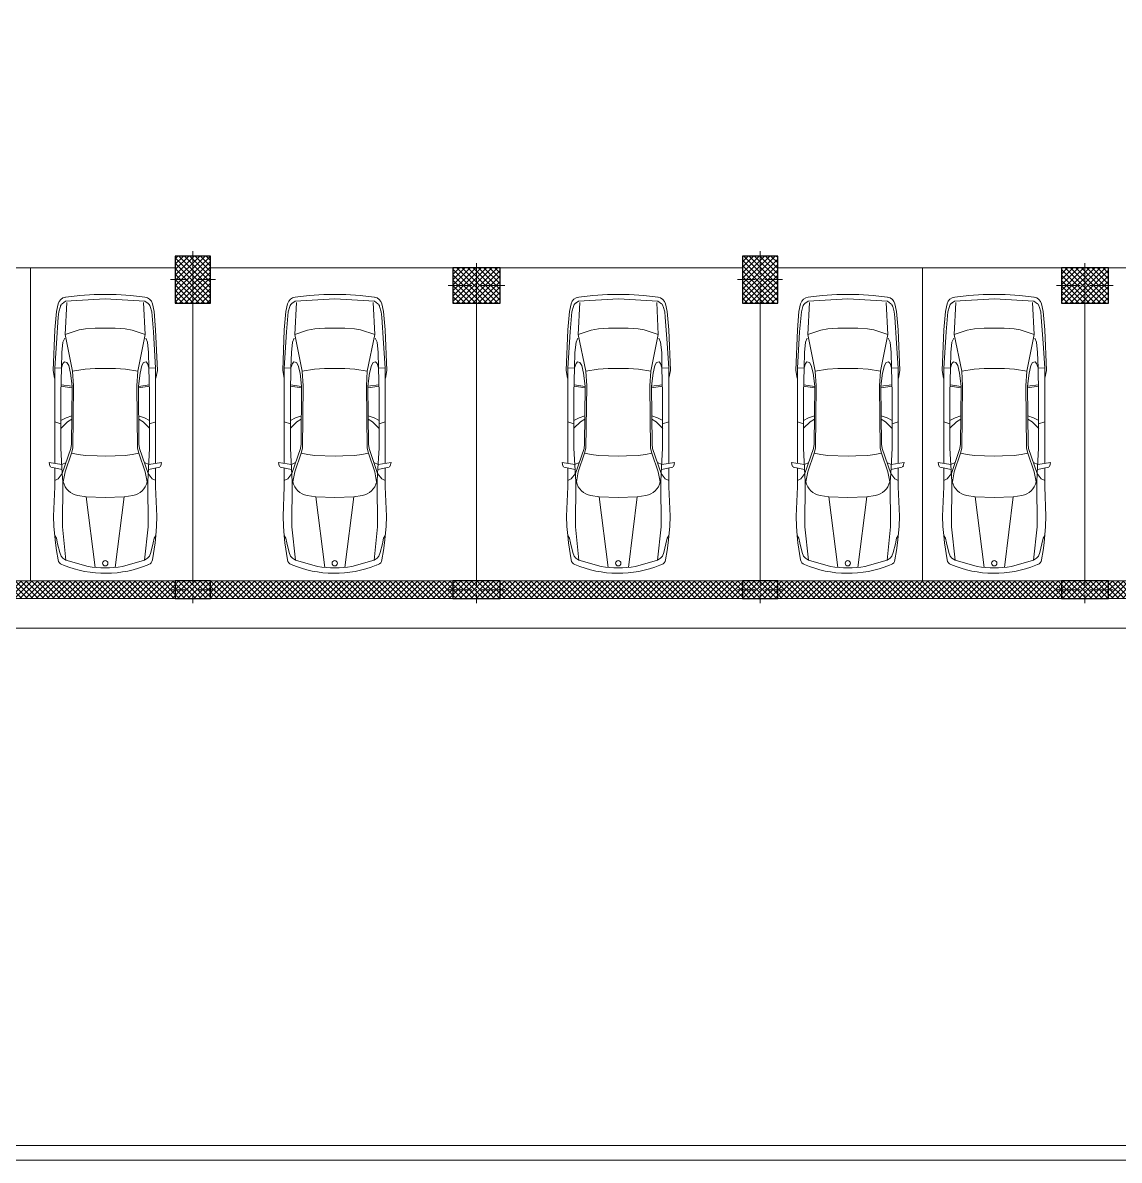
# Model space of a CAD drawing. Header units: millimetres. Extents: x 533892 to 593342, y -930649 to -888599.
# Drawn here: x 554285 to 572846, y -930649 to -911390 of the extents above; entities that cross this region are included whole.
import ezdxf

# ---------------------------------------------------------------- set-up
doc = ezdxf.new("R2010")
doc.units = ezdxf.units.MM
doc.header["$MEASUREMENT"] = 0
doc.layers.add('2D Drafting - General_Pen_No__1', color=7, linetype='Continuous', lineweight=13)
doc.layers.add('Structural - Bearing_Pen_No__1', color=7, linetype='Continuous', lineweight=13)
for name, color, linetype, lineweight, true_color in [('aaa mobilje_Pen_No__61', 251, 'Continuous', 20, 0x6a6a6a), ('Drawing & Figure_Pen_No__90', 132, 'Continuous', 20, 0x00bfbf), ('Structural - Bearing_Pen_No__48', 14, 'Continuous', 25, 0xa80f02), ('Structural - Bearing_Pen_No__61', 251, 'Continuous', 20, 0x6a6a6a)]:
    doc.layers.add(name, color=color, linetype=linetype, lineweight=lineweight, true_color=true_color)
doc.layers.add('Structural - Bearing', color=7, linetype='Continuous')
pattern_1 = [(45, (0, 0), (-45.961939, 45.961939), []), (135, (0, 0), (45.961939, 45.961939), [])]

# ---------------------------------------------------------------- blocks, each defined once
blk = doc.blocks.new('Slab_1', base_point=(539566, -895640))
at = {"layer": 'Structural - Bearing_Pen_No__1', "color": 7, "linetype": 'Continuous', "lineweight": 13, "flags": 128}
blk.add_lwpolyline([(539566, -895640), (584466, -895640), (584466, -921640), (539566, -921640)], close=True, dxfattribs=at)
blk = doc.blocks.new('Wall_10', base_point=(539566, -921140))
at = {"layer": 'Structural - Bearing_Pen_No__61', "linetype": 'Continuous', "lineweight": 20, "true_color": 0x6a6a6a}
h = blk.add_hatch(dxfattribs=at)
h.set_pattern_fill('CONCRETE_BLOCK', color=251, style=0, pattern_type=2)
h.set_pattern_definition(pattern_1)
h.paths.add_polyline_path([(552066, -920840), (552066, -921140), (556866, -921140), (556866, -920840)])
h = blk.add_hatch(dxfattribs=at)
h.set_pattern_fill('CONCRETE_BLOCK', color=251, style=0, pattern_type=2)
h.set_pattern_definition(pattern_1)
h.paths.add_polyline_path([(557466, -920840), (557466, -921140), (561566, -921140), (561566, -920840)])
h = blk.add_hatch(dxfattribs=at)
h.set_pattern_fill('CONCRETE_BLOCK', color=251, style=0, pattern_type=2)
h.set_pattern_definition(pattern_1)
h.paths.add_polyline_path([(562366, -920840), (562366, -921140), (566466, -921140), (566466, -920840)])
h = blk.add_hatch(dxfattribs=at)
h.set_pattern_fill('CONCRETE_BLOCK', color=251, style=0, pattern_type=2)
h.set_pattern_definition(pattern_1)
h.paths.add_polyline_path([(567066, -920840), (567066, -921140), (571866, -921140), (571866, -920840)])
h = blk.add_hatch(dxfattribs=at)
h.set_pattern_fill('CONCRETE_BLOCK', color=251, style=0, pattern_type=2)
h.set_pattern_definition(pattern_1)
h.paths.add_polyline_path([(572666, -920840), (572666, -921140), (577816, -921140), (577816, -920840)])
at = {"layer": 'Structural - Bearing_Pen_No__1', "color": 7, "linetype": 'Continuous', "lineweight": 13, "flags": 128}
for points in [[(584066, -920840), (539866, -920840)], [(539566, -921140), (584366, -921140)]]:
    blk.add_lwpolyline(points, dxfattribs=at)
blk = doc.blocks.new('Column_12', base_point=(561966, -920990))
at = {"layer": 'Structural - Bearing', "linetype": 'Continuous', "lineweight": 0, "true_color": 0x000000}
h = blk.add_hatch(dxfattribs=at)
h.set_pattern_fill('CONCRETE_BLOCK', color=18, style=0, pattern_type=2)
h.set_pattern_definition(pattern_1)
h.paths.add_polyline_path([(561566, -921140), (562366, -921140), (562366, -920840), (561566, -920840)])
at = {"layer": 'Structural - Bearing_Pen_No__1', "color": 7, "linetype": 'Continuous', "lineweight": 13}
for p, q in [((561966, -920910), (561966, -920760)), ((561886, -920990), (561486, -920990)), ((561966, -921070), (561966, -921220)), ((562046, -920990), (562446, -920990))]:
    blk.add_line(p, q, dxfattribs=at)
blk.add_point((561966, -920990), dxfattribs=at)
at = {"layer": 'Structural - Bearing_Pen_No__48', "color": 14, "linetype": 'Continuous', "lineweight": 25, "true_color": 0xa80f02, "flags": 128}
blk.add_lwpolyline([(561566, -921140), (562366, -921140), (562366, -920840), (561566, -920840)], close=True, dxfattribs=at)
blk = doc.blocks.new('Column_14', base_point=(572266, -920990))
at = {"layer": 'Structural - Bearing', "linetype": 'Continuous', "lineweight": 0, "true_color": 0x000000}
h = blk.add_hatch(dxfattribs=at)
h.set_pattern_fill('CONCRETE_BLOCK', color=18, style=0, pattern_type=2)
h.set_pattern_definition(pattern_1)
h.paths.add_polyline_path([(571866, -921140), (572666, -921140), (572666, -920840), (571866, -920840)])
at = {"layer": 'Structural - Bearing_Pen_No__1', "color": 7, "linetype": 'Continuous', "lineweight": 13}
for p, q in [((572266, -920910), (572266, -920760)), ((572186, -920990), (571786, -920990)), ((572266, -921070), (572266, -921220)), ((572346, -920990), (572746, -920990))]:
    blk.add_line(p, q, dxfattribs=at)
blk.add_point((572266, -920990), dxfattribs=at)
at = {"layer": 'Structural - Bearing_Pen_No__48', "color": 14, "linetype": 'Continuous', "lineweight": 25, "true_color": 0xa80f02, "flags": 128}
blk.add_lwpolyline([(571866, -921140), (572666, -921140), (572666, -920840), (571866, -920840)], close=True, dxfattribs=at)
blk = doc.blocks.new('Column_15', base_point=(566766, -920990))
at = {"layer": 'Structural - Bearing', "linetype": 'Continuous', "lineweight": 0, "true_color": 0x000000}
h = blk.add_hatch(dxfattribs=at)
h.set_pattern_fill('CONCRETE_BLOCK', color=18, style=0, pattern_type=2)
h.set_pattern_definition(pattern_1)
h.paths.add_polyline_path([(566466, -921140), (567066, -921140), (567066, -920840), (566466, -920840)])
at = {"layer": 'Structural - Bearing_Pen_No__1', "color": 7, "linetype": 'Continuous', "lineweight": 13}
for p, q in [((566766, -920910), (566766, -920760)), ((566686, -920990), (566386, -920990)), ((566766, -921070), (566766, -921220)), ((566846, -920990), (567146, -920990))]:
    blk.add_line(p, q, dxfattribs=at)
blk.add_point((566766, -920990), dxfattribs=at)
at = {"layer": 'Structural - Bearing_Pen_No__48', "color": 14, "linetype": 'Continuous', "lineweight": 25, "true_color": 0xa80f02, "flags": 128}
blk.add_lwpolyline([(566466, -921140), (567066, -921140), (567066, -920840), (566466, -920840)], close=True, dxfattribs=at)
blk = doc.blocks.new('Column_16', base_point=(557166, -920990))
at = {"layer": 'Structural - Bearing', "linetype": 'Continuous', "lineweight": 0, "true_color": 0x000000}
h = blk.add_hatch(dxfattribs=at)
h.set_pattern_fill('CONCRETE_BLOCK', color=18, style=0, pattern_type=2)
h.set_pattern_definition(pattern_1)
h.paths.add_polyline_path([(556866, -921140), (557466, -921140), (557466, -920840), (556866, -920840)])
at = {"layer": 'Structural - Bearing_Pen_No__1', "color": 7, "linetype": 'Continuous', "lineweight": 13}
for p, q in [((557166, -920910), (557166, -920760)), ((557086, -920990), (556786, -920990)), ((557166, -921070), (557166, -921220)), ((557246, -920990), (557546, -920990))]:
    blk.add_line(p, q, dxfattribs=at)
blk.add_point((557166, -920990), dxfattribs=at)
at = {"layer": 'Structural - Bearing_Pen_No__48', "color": 14, "linetype": 'Continuous', "lineweight": 25, "true_color": 0xa80f02, "flags": 128}
blk.add_lwpolyline([(556866, -921140), (557466, -921140), (557466, -920840), (556866, -920840)], close=True, dxfattribs=at)
blk = doc.blocks.new('Column_19', base_point=(572266, -915840))
at = {"layer": 'Structural - Bearing', "linetype": 'Continuous', "lineweight": 0, "true_color": 0x000000}
h = blk.add_hatch(dxfattribs=at)
h.set_pattern_fill('CONCRETE_BLOCK', color=18, style=0, pattern_type=2)
h.set_pattern_definition(pattern_1)
h.paths.add_polyline_path([(571866, -916140), (572666, -916140), (572666, -915540), (571866, -915540)])
at = {"layer": 'Structural - Bearing_Pen_No__1', "color": 7, "linetype": 'Continuous', "lineweight": 13}
for p, q in [((572266, -915760), (572266, -915460)), ((572186, -915840), (571786, -915840)), ((572266, -915920), (572266, -916220)), ((572346, -915840), (572746, -915840))]:
    blk.add_line(p, q, dxfattribs=at)
blk.add_point((572266, -915840), dxfattribs=at)
at = {"layer": 'Structural - Bearing_Pen_No__48', "color": 14, "linetype": 'Continuous', "lineweight": 25, "true_color": 0xa80f02, "flags": 128}
blk.add_lwpolyline([(571866, -916140), (572666, -916140), (572666, -915540), (571866, -915540)], close=True, dxfattribs=at)
blk = doc.blocks.new('Column_23', base_point=(557166, -915740))
at = {"layer": 'Structural - Bearing', "linetype": 'Continuous', "lineweight": 0, "true_color": 0x000000}
h = blk.add_hatch(dxfattribs=at)
h.set_pattern_fill('CONCRETE_BLOCK', color=18, style=0, pattern_type=2)
h.set_pattern_definition(pattern_1)
h.paths.add_polyline_path([(556866, -916140), (557466, -916140), (557466, -915340), (556866, -915340)])
at = {"layer": 'Structural - Bearing_Pen_No__1', "color": 7, "linetype": 'Continuous', "lineweight": 13}
for p, q in [((557166, -915660), (557166, -915260)), ((557086, -915740), (556786, -915740)), ((557246, -915740), (557546, -915740)), ((557166, -915820), (557166, -916220))]:
    blk.add_line(p, q, dxfattribs=at)
blk.add_point((557166, -915740), dxfattribs=at)
at = {"layer": 'Structural - Bearing_Pen_No__48', "color": 14, "linetype": 'Continuous', "lineweight": 25, "true_color": 0xa80f02, "flags": 128}
blk.add_lwpolyline([(556866, -916140), (557466, -916140), (557466, -915340), (556866, -915340)], close=True, dxfattribs=at)
blk = doc.blocks.new('Column_24', base_point=(566766, -915740))
at = {"layer": 'Structural - Bearing', "linetype": 'Continuous', "lineweight": 0, "true_color": 0x000000}
h = blk.add_hatch(dxfattribs=at)
h.set_pattern_fill('CONCRETE_BLOCK', color=18, style=0, pattern_type=2)
h.set_pattern_definition(pattern_1)
h.paths.add_polyline_path([(566466, -916140), (567066, -916140), (567066, -915340), (566466, -915340)])
at = {"layer": 'Structural - Bearing_Pen_No__1', "color": 7, "linetype": 'Continuous', "lineweight": 13}
for p, q in [((566766, -915660), (566766, -915260)), ((566686, -915740), (566386, -915740)), ((566846, -915740), (567146, -915740)), ((566766, -915820), (566766, -916220))]:
    blk.add_line(p, q, dxfattribs=at)
blk.add_point((566766, -915740), dxfattribs=at)
at = {"layer": 'Structural - Bearing_Pen_No__48', "color": 14, "linetype": 'Continuous', "lineweight": 25, "true_color": 0xa80f02, "flags": 128}
blk.add_lwpolyline([(566466, -916140), (567066, -916140), (567066, -915340), (566466, -915340)], close=True, dxfattribs=at)
blk = doc.blocks.new('Column_26', base_point=(561966, -915840))
at = {"layer": 'Structural - Bearing', "linetype": 'Continuous', "lineweight": 0, "true_color": 0x000000}
h = blk.add_hatch(dxfattribs=at)
h.set_pattern_fill('CONCRETE_BLOCK', color=18, style=0, pattern_type=2)
h.set_pattern_definition(pattern_1)
h.paths.add_polyline_path([(561566, -916140), (562366, -916140), (562366, -915540), (561566, -915540)])
at = {"layer": 'Structural - Bearing_Pen_No__1', "color": 7, "linetype": 'Continuous', "lineweight": 13}
for p, q in [((561966, -915760), (561966, -915460)), ((561886, -915840), (561486, -915840)), ((561966, -915920), (561966, -916220)), ((562046, -915840), (562446, -915840))]:
    blk.add_line(p, q, dxfattribs=at)
blk.add_point((561966, -915840), dxfattribs=at)
at = {"layer": 'Structural - Bearing_Pen_No__48', "color": 14, "linetype": 'Continuous', "lineweight": 25, "true_color": 0xa80f02, "flags": 128}
blk.add_lwpolyline([(561566, -916140), (562366, -916140), (562366, -915540), (561566, -915540)], close=True, dxfattribs=at)

msp = doc.modelspace()

# ---------------------------------------------------------------- linework, layer by layer
at = {"layer": '2D Drafting - General_Pen_No__1', "color": 7, "linetype": 'Continuous', "lineweight": 13, "flags": 128}
for points in [[(533892, -930649), (593342, -930649), (593342, -888599), (533892, -888599)], [(593092, -888849), (534892, -888849), (534892, -930399), (593092, -930399)]]:
    msp.add_lwpolyline(points, close=True, dxfattribs=at)
at = {"layer": 'aaa mobilje_Pen_No__61', "color": 251, "linetype": 'Continuous', "lineweight": 20, "true_color": 0x6a6a6a}
for p, q in [((554856, -916281), (554883, -916152)), ((554951, -916148), (555010, -916105)), ((555032, -916124), (555005, -916671)), ((555010, -916105), (555679, -916065)), ((555014, -916034), (555250, -916008)), ((555250, -916008), (555496, -915994)), ((555496, -915994), (555682, -915990)), ((555679, -916065), (556353, -916105)), ((555682, -915990), (555868, -915994)), ((555868, -915994), (556114, -916008)), ((556114, -916008), (556350, -916034)), ((556359, -916671), (556331, -916124)), ((556353, -916105), (556409, -916144)), ((556479, -916148), (556508, -916281)), ((558769, -916148), (558740, -916281)), ((558895, -916105), (558839, -916144)), ((558889, -916671), (558917, -916124)), ((559569, -916065), (558895, -916105)), ((559134, -916008), (558898, -916034)), ((559381, -915994), (559134, -916008)), ((559566, -915990), (559381, -915994)), ((559752, -915994), (559566, -915990)), ((560238, -916105), (559569, -916065)), ((559999, -916008), (559752, -915994)), ((560234, -916034), (559999, -916008)), ((560216, -916124), (560243, -916671)), ((560297, -916148), (560238, -916105)), ((560392, -916281), (560365, -916152)), ((563569, -916148), (563540, -916281)), ((563695, -916105), (563639, -916144)), ((563689, -916671), (563717, -916124)), ((564369, -916065), (563695, -916105)), ((563934, -916008), (563698, -916034)), ((564181, -915994), (563934, -916008)), ((564366, -915990), (564181, -915994)), ((564552, -915994), (564366, -915990)), ((565038, -916105), (564369, -916065)), ((564799, -916008), (564552, -915994)), ((565034, -916034), (564799, -916008)), ((565016, -916124), (565043, -916671)), ((565097, -916148), (565038, -916105)), ((565192, -916281), (565165, -916152)), ((567453, -916148), (567425, -916281)), ((567580, -916105), (567523, -916144)), ((567574, -916671), (567601, -916124)), ((568254, -916065), (567580, -916105)), ((567819, -916008), (567583, -916034)), ((568065, -915994), (567819, -916008)), ((568251, -915990), (568065, -915994)), ((568437, -915994), (568251, -915990)), ((568922, -916105), (568254, -916065)), ((568683, -916008), (568437, -915994)), ((568919, -916034), (568683, -916008)), ((568900, -916124), (568928, -916671)), ((568982, -916148), (568922, -916105)), ((569077, -916281), (569049, -916152)), ((569933, -916148), (569905, -916281)), ((570059, -916105), (570003, -916144)), ((570054, -916671), (570081, -916124)), ((570734, -916065), (570059, -916105)), ((570299, -916008), (570063, -916034)), ((570545, -915994), (570299, -916008)), ((570731, -915990), (570545, -915994)), ((570917, -915994), (570731, -915990)), ((571402, -916105), (570734, -916065)), ((571163, -916008), (570917, -915994)), ((571399, -916034), (571163, -916008)), ((571380, -916124), (571408, -916671)), ((571462, -916148), (571402, -916105)), ((571557, -916281), (571529, -916152)), ((554829, -916592), (554856, -916281)), ((554886, -916376), (554895, -916287)), ((554895, -916287), (554922, -916194)), ((556442, -916194), (556468, -916287)), ((556468, -916287), (556497, -916623)), ((556508, -916281), (556535, -916592)), ((558740, -916281), (558713, -916592)), ((558780, -916287), (558751, -916623)), ((558806, -916194), (558780, -916287)), ((560353, -916287), (560326, -916194)), ((560362, -916376), (560353, -916287)), ((560420, -916592), (560392, -916281)), ((563540, -916281), (563513, -916592)), ((563580, -916287), (563551, -916623)), ((563606, -916194), (563580, -916287)), ((565153, -916287), (565126, -916194)), ((565162, -916376), (565153, -916287)), ((565220, -916592), (565192, -916281)), ((567425, -916281), (567398, -916592)), ((567465, -916287), (567435, -916623)), ((567491, -916194), (567465, -916287)), ((569037, -916287), (569011, -916194)), ((569046, -916376), (569037, -916287)), ((569104, -916592), (569077, -916281)), ((569905, -916281), (569878, -916592)), ((569944, -916287), (569915, -916623)), ((569971, -916194), (569944, -916287)), ((571517, -916287), (571490, -916194)), ((571526, -916376), (571517, -916287)), ((571584, -916592), (571557, -916281)), ((554856, -916815), (554886, -916376)), ((560392, -916815), (560362, -916376)), ((565192, -916815), (565162, -916376)), ((569077, -916815), (569046, -916376)), ((571557, -916815), (571526, -916376)), ((554800, -917276), (554829, -916592)), ((555243, -916591), (555005, -916671)), ((555005, -916671), (555130, -917289)), ((555346, -916575), (555243, -916591)), ((555513, -916562), (555346, -916575)), ((555678, -916559), (555513, -916562)), ((555851, -916562), (555678, -916559)), ((556017, -916575), (555851, -916562)), ((556140, -916598), (556017, -916575)), ((556359, -916671), (556140, -916598)), ((556234, -917289), (556359, -916671)), ((556497, -916623), (556535, -917239)), ((556535, -916592), (556564, -917276)), ((558713, -916592), (558685, -917276)), ((558751, -916623), (558713, -917239)), ((558889, -916671), (559108, -916598)), ((559015, -917289), (558889, -916671)), ((559108, -916598), (559231, -916575)), ((559231, -916575), (559398, -916562)), ((559398, -916562), (559570, -916559)), ((559570, -916559), (559735, -916562)), ((559735, -916562), (559902, -916575)), ((559902, -916575), (560005, -916591)), ((560005, -916591), (560243, -916671)), ((560243, -916671), (560118, -917289)), ((560448, -917276), (560420, -916592)), ((563513, -916592), (563485, -917276)), ((563551, -916623), (563513, -917239)), ((563689, -916671), (563908, -916598)), ((563815, -917289), (563689, -916671)), ((563908, -916598), (564031, -916575)), ((564031, -916575), (564198, -916562)), ((564198, -916562), (564370, -916559)), ((564370, -916559), (564535, -916562)), ((564535, -916562), (564702, -916575)), ((564702, -916575), (564805, -916591)), ((564805, -916591), (565043, -916671)), ((565043, -916671), (564918, -917289)), ((565248, -917276), (565220, -916592)), ((567398, -916592), (567369, -917276)), ((567435, -916623), (567398, -917239)), ((567574, -916671), (567793, -916598)), ((567699, -917289), (567574, -916671)), ((567793, -916598), (567915, -916575)), ((567915, -916575), (568082, -916562)), ((568082, -916562), (568254, -916559)), ((568254, -916559), (568420, -916562)), ((568420, -916562), (568587, -916575)), ((568587, -916575), (568690, -916591)), ((568690, -916591), (568928, -916671)), ((568928, -916671), (568803, -917289)), ((569133, -917276), (569104, -916592)), ((569878, -916592), (569849, -917276)), ((569915, -916623), (569878, -917239)), ((570054, -916671), (570273, -916598)), ((570179, -917289), (570054, -916671)), ((570273, -916598), (570395, -916575)), ((570395, -916575), (570562, -916562)), ((570562, -916562), (570734, -916559)), ((570734, -916559), (570900, -916562)), ((570900, -916562), (571067, -916575)), ((571067, -916575), (571170, -916591)), ((571170, -916591), (571408, -916671)), ((571408, -916671), (571283, -917289)), ((571613, -917276), (571584, -916592)), ((554829, -917239), (554856, -916815)), ((554948, -916971), (554966, -916796)), ((554997, -916733), (554966, -916796)), ((556367, -916733), (556398, -916796)), ((556398, -916796), (556416, -916971)), ((558851, -916796), (558832, -916971)), ((558882, -916733), (558851, -916796)), ((560251, -916733), (560282, -916796)), ((560301, -916971), (560282, -916796)), ((560420, -917239), (560392, -916815)), ((563651, -916796), (563632, -916971)), ((563682, -916733), (563651, -916796)), ((565051, -916733), (565082, -916796)), ((565101, -916971), (565082, -916796)), ((565220, -917239), (565192, -916815)), ((567535, -916796), (567517, -916971)), ((567566, -916733), (567535, -916796)), ((568936, -916733), (568967, -916796)), ((568985, -916971), (568967, -916796)), ((569104, -917239), (569077, -916815)), ((570015, -916796), (569997, -916971)), ((570046, -916733), (570015, -916796)), ((571416, -916733), (571447, -916796)), ((571465, -916971), (571447, -916796)), ((571584, -917239), (571557, -916815)), ((554942, -917232), (554948, -916971)), ((556416, -916971), (556422, -917232)), ((558832, -916971), (558826, -917232)), ((560306, -917232), (560301, -916971)), ((563632, -916971), (563626, -917232)), ((565106, -917232), (565101, -916971)), ((567517, -916971), (567511, -917232)), ((568991, -917232), (568985, -916971)), ((569997, -916971), (569991, -917232)), ((571471, -917232), (571465, -916971)), ((554825, -917410), (554800, -917276)), ((554829, -917239), (554942, -917232)), ((554829, -917239), (554829, -918850)), ((554931, -917668), (554942, -917232)), ((554942, -917232), (554966, -917159)), ((554966, -917159), (554990, -917133)), ((554990, -917133), (555033, -917143)), ((555033, -917143), (555063, -917191)), ((555063, -917191), (555094, -917322)), ((555130, -917289), (555339, -917256)), ((555130, -917289), (555146, -917540)), ((555339, -917256), (555510, -917244)), ((555510, -917244), (555685, -917242)), ((555685, -917242), (555853, -917244)), ((555853, -917244), (556025, -917256)), ((556025, -917256), (556234, -917289)), ((556218, -917540), (556234, -917289)), ((556301, -917191), (556270, -917322)), ((556331, -917143), (556301, -917191)), ((556373, -917133), (556331, -917143)), ((556398, -917159), (556373, -917133)), ((556422, -917232), (556398, -917159)), ((556535, -917239), (556422, -917232)), ((556422, -917232), (556433, -917668)), ((556535, -917239), (556535, -918850)), ((556564, -917276), (556539, -917410)), ((558685, -917276), (558709, -917410)), ((558713, -917239), (558826, -917232)), ((558713, -917239), (558713, -918850)), ((558826, -917232), (558815, -917668)), ((558826, -917232), (558851, -917159)), ((558851, -917159), (558875, -917133)), ((558875, -917133), (558918, -917143)), ((558918, -917143), (558947, -917191)), ((558947, -917191), (558979, -917322)), ((559224, -917256), (559015, -917289)), ((559031, -917540), (559015, -917289)), ((559395, -917244), (559224, -917256)), ((559563, -917242), (559395, -917244)), ((559738, -917244), (559563, -917242)), ((559909, -917256), (559738, -917244)), ((560118, -917289), (559909, -917256)), ((560118, -917289), (560102, -917540)), ((560186, -917191), (560154, -917322)), ((560215, -917143), (560186, -917191)), ((560258, -917133), (560215, -917143)), ((560282, -917159), (560258, -917133)), ((560306, -917232), (560282, -917159)), ((560317, -917668), (560306, -917232)), ((560420, -917239), (560306, -917232)), ((560420, -917239), (560420, -918850)), ((560424, -917410), (560448, -917276)), ((563485, -917276), (563509, -917410)), ((563513, -917239), (563626, -917232)), ((563513, -917239), (563513, -918850)), ((563626, -917232), (563615, -917668)), ((563626, -917232), (563651, -917159)), ((563651, -917159), (563675, -917133)), ((563675, -917133), (563718, -917143)), ((563718, -917143), (563747, -917191)), ((563747, -917191), (563779, -917322)), ((564024, -917256), (563815, -917289)), ((563831, -917540), (563815, -917289)), ((564195, -917244), (564024, -917256)), ((564363, -917242), (564195, -917244)), ((564538, -917244), (564363, -917242)), ((564709, -917256), (564538, -917244)), ((564918, -917289), (564709, -917256)), ((564918, -917289), (564902, -917540)), ((564986, -917191), (564954, -917322)), ((565015, -917143), (564986, -917191)), ((565058, -917133), (565015, -917143)), ((565082, -917159), (565058, -917133)), ((565106, -917232), (565082, -917159)), ((565117, -917668), (565106, -917232)), ((565220, -917239), (565106, -917232)), ((565220, -917239), (565220, -918850)), ((565224, -917410), (565248, -917276)), ((567369, -917276), (567394, -917410)), ((567398, -917239), (567511, -917232)), ((567398, -917239), (567398, -918850)), ((567511, -917232), (567500, -917668)), ((567511, -917232), (567535, -917159)), ((567535, -917159), (567559, -917133)), ((567559, -917133), (567602, -917143)), ((567602, -917143), (567632, -917191)), ((567632, -917191), (567663, -917322)), ((567908, -917256), (567699, -917289)), ((567715, -917540), (567699, -917289)), ((568080, -917244), (567908, -917256)), ((568248, -917242), (568080, -917244)), ((568422, -917244), (568248, -917242)), ((568594, -917256), (568422, -917244)), ((568803, -917289), (568594, -917256)), ((568803, -917289), (568787, -917540)), ((568870, -917191), (568839, -917322)), ((568900, -917143), (568870, -917191)), ((568943, -917133), (568900, -917143)), ((568967, -917159), (568943, -917133)), ((568991, -917232), (568967, -917159)), ((569002, -917668), (568991, -917232)), ((569104, -917239), (568991, -917232)), ((569104, -917239), (569104, -918850)), ((569108, -917410), (569133, -917276)), ((569849, -917276), (569874, -917410)), ((569878, -917239), (569991, -917232)), ((569878, -917239), (569878, -918850)), ((569991, -917232), (569980, -917668)), ((569991, -917232), (570015, -917159)), ((570015, -917159), (570039, -917133)), ((570039, -917133), (570082, -917143)), ((570082, -917143), (570112, -917191)), ((570112, -917191), (570143, -917322)), ((570388, -917256), (570179, -917289)), ((570195, -917540), (570179, -917289)), ((570560, -917244), (570388, -917256)), ((570727, -917242), (570560, -917244)), ((570902, -917244), (570727, -917242)), ((571074, -917256), (570902, -917244)), ((571283, -917289), (571074, -917256)), ((571283, -917289), (571267, -917540)), ((571350, -917191), (571319, -917322)), ((571380, -917143), (571350, -917191)), ((571422, -917133), (571380, -917143)), ((571447, -917159), (571422, -917133)), ((571471, -917232), (571447, -917159)), ((571482, -917668), (571471, -917232)), ((571584, -917239), (571471, -917232)), ((571584, -917239), (571584, -918850)), ((571588, -917410), (571613, -917276)), ((555094, -917322), (555122, -917545)), ((556270, -917322), (556242, -917545)), ((558979, -917322), (559006, -917545)), ((560154, -917322), (560126, -917545)), ((563779, -917322), (563806, -917545)), ((564954, -917322), (564926, -917545)), ((567663, -917322), (567691, -917545)), ((568839, -917322), (568811, -917545)), ((570143, -917322), (570171, -917545)), ((571319, -917322), (571291, -917545)), ((554931, -917543), (555118, -917570)), ((554931, -918591), (554931, -917668)), ((555122, -917545), (554935, -917519)), ((555122, -917545), (555111, -918528)), ((555146, -917540), (555135, -918595)), ((556229, -918595), (556218, -917540)), ((556242, -917547), (556429, -917519)), ((556242, -917545), (556253, -918528)), ((556430, -917543), (556245, -917570)), ((556433, -917668), (556433, -918591)), ((558815, -917668), (558815, -918591)), ((559006, -917547), (558819, -917519)), ((558819, -917543), (559003, -917570)), ((559006, -917545), (558996, -918528)), ((559019, -918595), (559031, -917540)), ((560102, -917540), (560114, -918595)), ((560126, -917545), (560314, -917519)), ((560126, -917545), (560137, -918528)), ((560317, -917543), (560130, -917570)), ((560317, -918591), (560317, -917668)), ((563615, -917668), (563615, -918591)), ((563806, -917547), (563619, -917519)), ((563619, -917543), (563803, -917570)), ((563806, -917545), (563796, -918528)), ((563819, -918595), (563831, -917540)), ((564902, -917540), (564914, -918595)), ((564926, -917545), (565114, -917519)), ((564926, -917545), (564937, -918528)), ((565117, -917543), (564930, -917570)), ((565117, -918591), (565117, -917668)), ((567500, -917668), (567500, -918591)), ((567503, -917543), (567688, -917570)), ((567691, -917547), (567504, -917519)), ((567691, -917545), (567680, -918528)), ((567704, -918595), (567715, -917540)), ((568787, -917540), (568798, -918595)), ((568811, -917545), (568998, -917519)), ((568811, -917545), (568822, -918528)), ((569002, -917543), (568814, -917570)), ((569002, -918591), (569002, -917668)), ((569980, -917668), (569980, -918591)), ((569983, -917543), (570167, -917570)), ((570171, -917547), (569984, -917519)), ((570171, -917545), (570160, -918528)), ((570184, -918595), (570195, -917540)), ((571267, -917540), (571278, -918595)), ((571291, -917545), (571478, -917519)), ((571291, -917545), (571302, -918528)), ((571481, -917543), (571294, -917570)), ((571482, -918591), (571482, -917668)), ((555116, -918046), (555018, -918082)), ((556247, -918046), (556346, -918082)), ((559001, -918046), (558902, -918082)), ((560132, -918046), (560231, -918082)), ((563801, -918046), (563702, -918082)), ((564932, -918046), (565031, -918082)), ((567686, -918046), (567587, -918082)), ((568816, -918046), (568915, -918082)), ((570165, -918046), (570067, -918082)), ((571296, -918046), (571395, -918082)), ((554828, -918150), (554931, -918181)), ((555018, -918082), (554929, -918125)), ((554929, -918259), (555043, -918150)), ((555043, -918150), (555116, -918102)), ((556321, -918150), (556248, -918102)), ((556433, -918257), (556321, -918150)), ((556346, -918082), (556433, -918124)), ((556536, -918150), (556433, -918181)), ((558712, -918150), (558815, -918181)), ((558902, -918082), (558815, -918124)), ((558815, -918257), (558927, -918150)), ((558927, -918150), (559000, -918102)), ((560205, -918150), (560132, -918102)), ((560319, -918259), (560205, -918150)), ((560231, -918082), (560319, -918125)), ((560420, -918150), (560317, -918181)), ((563512, -918150), (563615, -918181)), ((563702, -918082), (563615, -918124)), ((563615, -918257), (563727, -918150)), ((563727, -918150), (563800, -918102)), ((565005, -918150), (564932, -918102)), ((565119, -918259), (565005, -918150)), ((565031, -918082), (565119, -918125)), ((565220, -918150), (565117, -918181)), ((567397, -918150), (567500, -918181)), ((567587, -918082), (567500, -918124)), ((567500, -918257), (567612, -918150)), ((567612, -918150), (567685, -918102)), ((568890, -918150), (568817, -918102)), ((569004, -918259), (568890, -918150)), ((568915, -918082), (569004, -918125)), ((569105, -918150), (569002, -918181)), ((569877, -918150), (569980, -918181)), ((570067, -918082), (569980, -918124)), ((569980, -918257), (570092, -918150)), ((570092, -918150), (570165, -918102)), ((571370, -918150), (571297, -918102)), ((571484, -918259), (571370, -918150)), ((571395, -918082), (571484, -918125)), ((571585, -918150), (571482, -918181)), ((554955, -919022), (554931, -918591)), ((555101, -918596), (554955, -919022)), ((555111, -918528), (555101, -918596)), ((555135, -918595), (555112, -918676)), ((556252, -918676), (556229, -918595)), ((556253, -918528), (556262, -918596)), ((556262, -918596), (556408, -919022)), ((556433, -918591), (556402, -919162)), ((558815, -918591), (558846, -919162)), ((558986, -918596), (558840, -919022)), ((558996, -918528), (558986, -918596)), ((558996, -918676), (559019, -918595)), ((560114, -918595), (560136, -918676)), ((560137, -918528), (560147, -918596)), ((560147, -918596), (560293, -919022)), ((560293, -919022), (560317, -918591)), ((563615, -918591), (563646, -919162)), ((563786, -918596), (563640, -919022)), ((563796, -918528), (563786, -918596)), ((563796, -918676), (563819, -918595)), ((564914, -918595), (564936, -918676)), ((564937, -918528), (564947, -918596)), ((564947, -918596), (565093, -919022)), ((565093, -919022), (565117, -918591)), ((567500, -918591), (567531, -919162)), ((567670, -918596), (567524, -919022)), ((567680, -918528), (567670, -918596)), ((567681, -918676), (567704, -918595)), ((568798, -918595), (568821, -918676)), ((568822, -918528), (568831, -918596)), ((568831, -918596), (568978, -919022)), ((568978, -919022), (569002, -918591)), ((569980, -918591), (570011, -919162)), ((570150, -918596), (570004, -919022)), ((570160, -918528), (570150, -918596)), ((570161, -918676), (570184, -918595)), ((571278, -918595), (571301, -918676)), ((571302, -918528), (571311, -918596)), ((571311, -918596), (571457, -919022)), ((571457, -919022), (571482, -918591)), ((554742, -918892), (554730, -918835)), ((554730, -918835), (554947, -918868)), ((554947, -918868), (555020, -918834)), ((555112, -918676), (555005, -918991)), ((555224, -918703), (555112, -918676)), ((555345, -918717), (555224, -918703)), ((555545, -918724), (555345, -918717)), ((555678, -918728), (555545, -918724)), ((556019, -918717), (555678, -918728)), ((556139, -918703), (556019, -918717)), ((556252, -918676), (556139, -918703)), ((556359, -918991), (556252, -918676)), ((556417, -918868), (556344, -918834)), ((556634, -918835), (556417, -918868)), ((556622, -918892), (556634, -918835)), ((558626, -918892), (558614, -918835)), ((558614, -918835), (558832, -918868)), ((558832, -918868), (558904, -918834)), ((558889, -918991), (558996, -918676)), ((558996, -918676), (559109, -918703)), ((559109, -918703), (559230, -918717)), ((559230, -918717), (559571, -918728)), ((559571, -918728), (559703, -918724)), ((559703, -918724), (559903, -918717)), ((559903, -918717), (560024, -918703)), ((560024, -918703), (560136, -918676)), ((560136, -918676), (560244, -918991)), ((560301, -918868), (560228, -918834)), ((560519, -918835), (560301, -918868)), ((560507, -918892), (560519, -918835)), ((563426, -918892), (563414, -918835)), ((563414, -918835), (563632, -918868)), ((563632, -918868), (563704, -918834)), ((563689, -918991), (563796, -918676)), ((563796, -918676), (563909, -918703)), ((563909, -918703), (564030, -918717)), ((564030, -918717), (564371, -918728)), ((564371, -918728), (564503, -918724)), ((564503, -918724), (564703, -918717)), ((564703, -918717), (564824, -918703)), ((564824, -918703), (564936, -918676)), ((564936, -918676), (565044, -918991)), ((565101, -918868), (565028, -918834)), ((565319, -918835), (565101, -918868)), ((565307, -918892), (565319, -918835)), ((567311, -918892), (567299, -918835)), ((567299, -918835), (567516, -918868)), ((567516, -918868), (567589, -918834)), ((567574, -918991), (567681, -918676)), ((567681, -918676), (567794, -918703)), ((567794, -918703), (567914, -918717)), ((567914, -918717), (568255, -918728)), ((568255, -918728), (568388, -918724)), ((568388, -918724), (568588, -918717)), ((568588, -918717), (568708, -918703)), ((568708, -918703), (568821, -918676)), ((568821, -918676), (568928, -918991)), ((568986, -918868), (568913, -918834)), ((569203, -918835), (568986, -918868)), ((569191, -918892), (569203, -918835)), ((569791, -918892), (569779, -918835)), ((569779, -918835), (569996, -918868)), ((569996, -918868), (570069, -918834)), ((570054, -918991), (570161, -918676)), ((570161, -918676), (570273, -918703)), ((570273, -918703), (570394, -918717)), ((570394, -918717), (570735, -918728)), ((570735, -918728), (570868, -918724)), ((570868, -918724), (571068, -918717)), ((571068, -918717), (571188, -918703)), ((571188, -918703), (571301, -918676)), ((571301, -918676), (571408, -918991)), ((571466, -918868), (571393, -918834)), ((571683, -918835), (571466, -918868)), ((571671, -918892), (571683, -918835)), ((554760, -918912), (554952, -918956)), ((554829, -919249), (554829, -918928)), ((554955, -919022), (554887, -919110)), ((554962, -919162), (554955, -919022)), ((555005, -918991), (554972, -919161)), ((556392, -919161), (556359, -918991)), ((556408, -919022), (556477, -919110)), ((556603, -918912), (556412, -918956)), ((556535, -919249), (556535, -918928)), ((558645, -918912), (558836, -918956)), ((558713, -919249), (558713, -918928)), ((558840, -919022), (558771, -919110)), ((558856, -919161), (558889, -918991)), ((560244, -918991), (560276, -919161)), ((560286, -919162), (560293, -919022)), ((560293, -919022), (560361, -919110)), ((560488, -918912), (560296, -918956)), ((560420, -919249), (560420, -918928)), ((563445, -918912), (563636, -918956)), ((563513, -919249), (563513, -918928)), ((563640, -919022), (563571, -919110)), ((563656, -919161), (563689, -918991)), ((565044, -918991), (565076, -919161)), ((565086, -919162), (565093, -919022)), ((565093, -919022), (565161, -919110)), ((565288, -918912), (565096, -918956)), ((565220, -919249), (565220, -918928)), ((567329, -918912), (567521, -918956)), ((567398, -919249), (567398, -918928)), ((567524, -919022), (567456, -919110)), ((567541, -919161), (567574, -918991)), ((568928, -918991), (568961, -919161)), ((568971, -919162), (568978, -919022)), ((568978, -919022), (569046, -919110)), ((569172, -918912), (568981, -918956)), ((569104, -919249), (569104, -918928)), ((569809, -918912), (570001, -918956)), ((569878, -919249), (569878, -918928)), ((570004, -919022), (569936, -919110)), ((570021, -919161), (570054, -918991)), ((571408, -918991), (571441, -919161)), ((571451, -919162), (571457, -919022)), ((571457, -919022), (571526, -919110)), ((571652, -918912), (571461, -918956)), ((571584, -919249), (571584, -918928)), ((554887, -919110), (554828, -919143)), ((554957, -919927), (554962, -919162)), ((556402, -919162), (556407, -919927)), ((556477, -919110), (556536, -919143)), ((558771, -919110), (558713, -919143)), ((558846, -919162), (558841, -919927)), ((560292, -919927), (560286, -919162)), ((560361, -919110), (560420, -919143)), ((563571, -919110), (563513, -919143)), ((563646, -919162), (563641, -919927)), ((565092, -919927), (565086, -919162)), ((565161, -919110), (565220, -919143)), ((567456, -919110), (567397, -919143)), ((567531, -919162), (567526, -919927)), ((568976, -919927), (568971, -919162)), ((569046, -919110), (569105, -919143)), ((569936, -919110), (569877, -919143)), ((570011, -919162), (570006, -919927)), ((571456, -919927), (571451, -919162)), ((571526, -919110), (571585, -919143)), ((554807, -919745), (554829, -919249)), ((555216, -919394), (555361, -919418)), ((555361, -919418), (555682, -919429)), ((555361, -919418), (555512, -920613)), ((555682, -919429), (556003, -919418)), ((555852, -920613), (556003, -919418)), ((556003, -919418), (556147, -919395)), ((556535, -919249), (556557, -919745)), ((558713, -919249), (558691, -919745)), ((559245, -919418), (559101, -919395)), ((559396, -920613), (559245, -919418)), ((559566, -919429), (559245, -919418)), ((559888, -919418), (559566, -919429)), ((559888, -919418), (559737, -920613)), ((560032, -919394), (559888, -919418)), ((560442, -919745), (560420, -919249)), ((563513, -919249), (563491, -919745)), ((564045, -919418), (563901, -919395)), ((564196, -920613), (564045, -919418)), ((564366, -919429), (564045, -919418)), ((564688, -919418), (564366, -919429)), ((564688, -919418), (564537, -920613)), ((564832, -919394), (564688, -919418)), ((565242, -919745), (565220, -919249)), ((567398, -919249), (567376, -919745)), ((567930, -919418), (567786, -919395)), ((568081, -920613), (567930, -919418)), ((568251, -919429), (567930, -919418)), ((568572, -919418), (568251, -919429)), ((568572, -919418), (568421, -920613)), ((568716, -919394), (568572, -919418)), ((569126, -919745), (569104, -919249)), ((569878, -919249), (569856, -919745)), ((570410, -919418), (570265, -919395)), ((570561, -920613), (570410, -919418)), ((570731, -919429), (570410, -919418)), ((571052, -919418), (570731, -919429)), ((571052, -919418), (570901, -920613)), ((571196, -919394), (571052, -919418)), ((571606, -919745), (571584, -919249)), ((554812, -919918), (554807, -919745)), ((556557, -919745), (556551, -919918)), ((558691, -919745), (558697, -919918)), ((560436, -919918), (560442, -919745)), ((563491, -919745), (563497, -919918)), ((565236, -919918), (565242, -919745)), ((567376, -919745), (567381, -919918)), ((569121, -919918), (569126, -919745)), ((569856, -919745), (569861, -919918)), ((571600, -919918), (571606, -919745)), ((554838, -920198), (554812, -919918)), ((555017, -920488), (554957, -919927)), ((556407, -919927), (556347, -920488)), ((556551, -919918), (556536, -920073)), ((558697, -919918), (558712, -920073)), ((558841, -919927), (558901, -920488)), ((560231, -920488), (560292, -919927)), ((560411, -920198), (560436, -919918)), ((563497, -919918), (563512, -920073)), ((563641, -919927), (563701, -920488)), ((565031, -920488), (565092, -919927)), ((565211, -920198), (565236, -919918)), ((567381, -919918), (567396, -920073)), ((567526, -919927), (567586, -920488)), ((568916, -920488), (568976, -919927)), ((569095, -920198), (569121, -919918)), ((569861, -919918), (569876, -920073)), ((570006, -919927), (570066, -920488)), ((571396, -920488), (571456, -919927)), ((571575, -920198), (571600, -919918)), ((554856, -920117), (554827, -920073)), ((554876, -920211), (554856, -920117)), ((556492, -920196), (556453, -920358)), ((556508, -920117), (556492, -920196)), ((556536, -920073), (556508, -920117)), ((556536, -920073), (556526, -920198)), ((558712, -920073), (558741, -920117)), ((558712, -920073), (558722, -920198)), ((558741, -920117), (558756, -920196)), ((558756, -920196), (558795, -920358)), ((560373, -920211), (560392, -920117)), ((560392, -920117), (560421, -920073)), ((563512, -920073), (563541, -920117)), ((563512, -920073), (563522, -920198)), ((563541, -920117), (563556, -920196)), ((563556, -920196), (563595, -920358)), ((565173, -920211), (565192, -920117)), ((565192, -920117), (565221, -920073)), ((567396, -920073), (567425, -920117)), ((567396, -920073), (567407, -920198)), ((567425, -920117), (567441, -920196)), ((567441, -920196), (567480, -920358)), ((569057, -920211), (569077, -920117)), ((569077, -920117), (569106, -920073)), ((569876, -920073), (569905, -920117)), ((569876, -920073), (569887, -920198)), ((569905, -920117), (569921, -920196)), ((569921, -920196), (569960, -920358)), ((571537, -920211), (571557, -920117)), ((571557, -920117), (571585, -920073)), ((554856, -920323), (554838, -920198)), ((554883, -920484), (554856, -920323)), ((554911, -920358), (554876, -920211)), ((554935, -920424), (554911, -920358)), ((556453, -920358), (556429, -920424)), ((556526, -920198), (556481, -920484)), ((558722, -920198), (558768, -920484)), ((558795, -920358), (558819, -920424)), ((560314, -920424), (560337, -920358)), ((560337, -920358), (560373, -920211)), ((560365, -920484), (560392, -920323)), ((560392, -920323), (560411, -920198)), ((563522, -920198), (563568, -920484)), ((563595, -920358), (563619, -920424)), ((565114, -920424), (565137, -920358)), ((565137, -920358), (565173, -920211)), ((565165, -920484), (565192, -920323)), ((565192, -920323), (565211, -920198)), ((567407, -920198), (567452, -920484)), ((567480, -920358), (567504, -920424)), ((568998, -920424), (569022, -920358)), ((569022, -920358), (569057, -920211)), ((569050, -920484), (569077, -920323)), ((569077, -920323), (569095, -920198)), ((569887, -920198), (569932, -920484)), ((569960, -920358), (569984, -920424)), ((571478, -920424), (571502, -920358)), ((571502, -920358), (571537, -920211)), ((571530, -920484), (571557, -920323)), ((571557, -920323), (571575, -920198)), ((554966, -920457), (554935, -920424)), ((554977, -920574), (554947, -920562)), ((555017, -920488), (554966, -920457)), ((555391, -920599), (555017, -920488)), ((556347, -920488), (555973, -920599)), ((556398, -920457), (556347, -920488)), ((556429, -920424), (556398, -920457)), ((558819, -920424), (558850, -920457)), ((558850, -920457), (558901, -920488)), ((558901, -920488), (559275, -920599)), ((559858, -920599), (560231, -920488)), ((560231, -920488), (560282, -920457)), ((560271, -920574), (560301, -920562)), ((560282, -920457), (560314, -920424)), ((563619, -920424), (563650, -920457)), ((563650, -920457), (563701, -920488)), ((563701, -920488), (564075, -920599)), ((564658, -920599), (565031, -920488)), ((565031, -920488), (565082, -920457)), ((565071, -920574), (565101, -920562)), ((565082, -920457), (565114, -920424)), ((567504, -920424), (567535, -920457)), ((567535, -920457), (567586, -920488)), ((567586, -920488), (567960, -920599)), ((568542, -920599), (568916, -920488)), ((568916, -920488), (568967, -920457)), ((568955, -920574), (568986, -920562)), ((568967, -920457), (568998, -920424)), ((569984, -920424), (570015, -920457)), ((570015, -920457), (570066, -920488)), ((570066, -920488), (570440, -920599)), ((571022, -920599), (571396, -920488)), ((571396, -920488), (571447, -920457)), ((571435, -920574), (571465, -920562)), ((571447, -920457), (571478, -920424)), ((555682, -920712), (555682, -920712)), ((559566, -920712), (559566, -920712)), ((564366, -920712), (564366, -920712)), ((568251, -920712), (568251, -920712)), ((570731, -920712), (570731, -920712))]:
    msp.add_line(p, q, dxfattribs=at)
at = {"layer": 'aaa mobilje_Pen_No__61', "color": 251, "linetype": 'Continuous', "lineweight": 20, "true_color": 0x6a6a6a, "extrusion": (0, 0, -1)}
for centre, major_axis, start_param, end_param in [((555030, -916183), (-106, 106), 5.70747, 6.925323), ((555018, -916221), (-70.7, 70.7), 5.777061, 6.326772), ((556334, -916183), (106, 106), -0.677794, 0.54833), ((556345, -916221), (-70.9, 70.9), 1.391584, 2.076926), ((554766, -918887), (17.7, 17.7), 2.585712, 3.72003), ((556598, -918887), (17.7, 17.7), 0.992325, 2.126598), ((555266, -919097), (213, 213), 2.52254, 3.713339), ((556097, -919097), (-213, 213), 2.569846, 3.760644), ((554982, -920468), (70.7, 70.7), 2.706994, 3.760105), ((555682, -918842), (1869, 63), 1.200654, 1.990608), ((555682, -920541), (-31.8, 31.8), 3.926991, 10.210176), ((556382, -920468), (-70.7, 70.7), 2.52308, 3.576193), ((555682, -918576), (-68, 2043), 3.032047, 3.318066)]:
    msp.add_ellipse(centre, major_axis=major_axis, ratio=1, start_param=start_param, end_param=end_param, dxfattribs=at)
at = {"layer": 'aaa mobilje_Pen_No__61', "color": 251, "linetype": 'Continuous', "lineweight": 20, "true_color": 0x6a6a6a}
for centre, major_axis, start_param, end_param in [((558915, -916183), (-106, 106), -0.677794, 0.54833), ((558903, -916221), (70.9, 70.9), 1.391584, 2.076926), ((560218, -916183), (106, 106), 5.70747, 6.925323), ((560230, -916221), (70.7, 70.7), 5.777061, 6.326772), ((563715, -916183), (-106, 106), -0.677794, 0.54833), ((563703, -916221), (70.9, 70.9), 1.391584, 2.076926), ((565018, -916183), (106, 106), 5.70747, 6.925323), ((565030, -916221), (70.7, 70.7), 5.777061, 6.326772), ((567599, -916183), (-106, 106), -0.677794, 0.54833), ((567587, -916221), (70.9, 70.9), 1.391584, 2.076926), ((568903, -916183), (106, 106), 5.70747, 6.925323), ((568914, -916221), (70.7, 70.7), 5.777061, 6.326772), ((570079, -916183), (-106, 106), -0.677794, 0.54833), ((570067, -916221), (70.9, 70.9), 1.391584, 2.076926), ((571383, -916183), (106, 106), 5.70747, 6.925323), ((571394, -916221), (70.7, 70.7), 5.777061, 6.326772), ((558651, -918887), (-17.7, 17.7), 0.992325, 2.126598), ((560482, -918887), (-17.7, 17.7), 2.585712, 3.72003), ((563451, -918887), (-17.7, 17.7), 0.992325, 2.126598), ((565282, -918887), (-17.7, 17.7), 2.585712, 3.72003), ((567335, -918887), (-17.7, 17.7), 0.992325, 2.126598), ((569167, -918887), (-17.7, 17.7), 2.585712, 3.72003), ((569815, -918887), (-17.7, 17.7), 0.992325, 2.126598), ((571647, -918887), (-17.7, 17.7), 2.585712, 3.72003), ((559151, -919097), (213, 213), 2.569846, 3.760644), ((559982, -919097), (-213, 213), 2.52254, 3.713339), ((563951, -919097), (213, 213), 2.569846, 3.760644), ((564782, -919097), (-213, 213), 2.52254, 3.713339), ((567835, -919097), (213, 213), 2.569846, 3.760644), ((568666, -919097), (-213, 213), 2.52254, 3.713339), ((570315, -919097), (213, 213), 2.569846, 3.760644), ((571146, -919097), (-213, 213), 2.52254, 3.713339), ((558866, -920468), (70.7, 70.7), 2.52308, 3.576193), ((559566, -918842), (-1869, 63), 1.200654, 1.990608), ((559566, -920541), (31.8, 31.8), 3.926991, 10.210176), ((560267, -920468), (-70.7, 70.7), 2.706994, 3.760105), ((563666, -920468), (70.7, 70.7), 2.52308, 3.576193), ((564366, -918842), (-1869, 63), 1.200654, 1.990608), ((564366, -920541), (31.8, 31.8), 3.926991, 10.210176), ((565067, -920468), (-70.7, 70.7), 2.706994, 3.760105), ((567551, -920468), (70.7, 70.7), 2.52308, 3.576193), ((568251, -918842), (-1869, 63), 1.200654, 1.990608), ((568251, -920541), (31.8, 31.8), 3.926991, 10.210176), ((568951, -920468), (-70.7, 70.7), 2.706994, 3.760105), ((570031, -920468), (70.7, 70.7), 2.52308, 3.576193), ((570731, -918842), (-1869, 63), 1.200654, 1.990608), ((570731, -920541), (31.8, 31.8), 3.926991, 10.210176), ((571431, -920468), (-70.7, 70.7), 2.706994, 3.760105), ((559566, -918576), (68, 2043), 3.032047, 3.318066), ((564366, -918576), (68, 2043), 3.032047, 3.318066), ((568251, -918576), (68, 2043), 3.032047, 3.318066), ((570731, -918576), (68, 2043), 3.032047, 3.318066)]:
    msp.add_ellipse(centre, major_axis=major_axis, ratio=1, start_param=start_param, end_param=end_param, dxfattribs=at)
at = {"layer": 'Drawing & Figure_Pen_No__90', "color": 132, "linetype": 'Continuous', "lineweight": 20, "true_color": 0x00bfbf}
for p, q in [((557166, -915340), (557166, -920840)), ((556866, -915540), (545716, -915540)), ((554416, -920840), (554416, -915540)), ((557466, -915540), (566466, -915540)), ((567066, -915540), (583966, -915540)), ((569516, -920840), (569516, -915540)), ((561966, -915740), (561966, -920840)), ((572266, -915740), (572266, -920840)), ((557166, -916140), (557166, -920840)), ((566766, -916140), (566766, -920840))]:
    msp.add_line(p, q, dxfattribs=at)

# ---------------------------------------------------------------- block references
at = {"layer": 'Structural - Bearing', "color": 7, "linetype": 'Continuous', "lineweight": 13}
msp.add_blockref('Slab_1', (539566, -895640), dxfattribs=at)
at = {"layer": 'Structural - Bearing', "color": 14, "lineweight": 25, "true_color": 0xa80f02}
for name, p in [('Column_23', (557166, -915740)), ('Column_24', (566766, -915740)), ('Column_26', (561966, -915840)), ('Column_19', (572266, -915840)), ('Column_16', (557166, -920990)), ('Column_12', (561966, -920990)), ('Column_15', (566766, -920990)), ('Column_14', (572266, -920990))]:
    msp.add_blockref(name, p, dxfattribs=at)
at = {"layer": 'Structural - Bearing', "color": 7, "lineweight": 13}
msp.add_blockref('Wall_10', (539566, -921140), dxfattribs=at)

doc.saveas('drawing.dxf')
